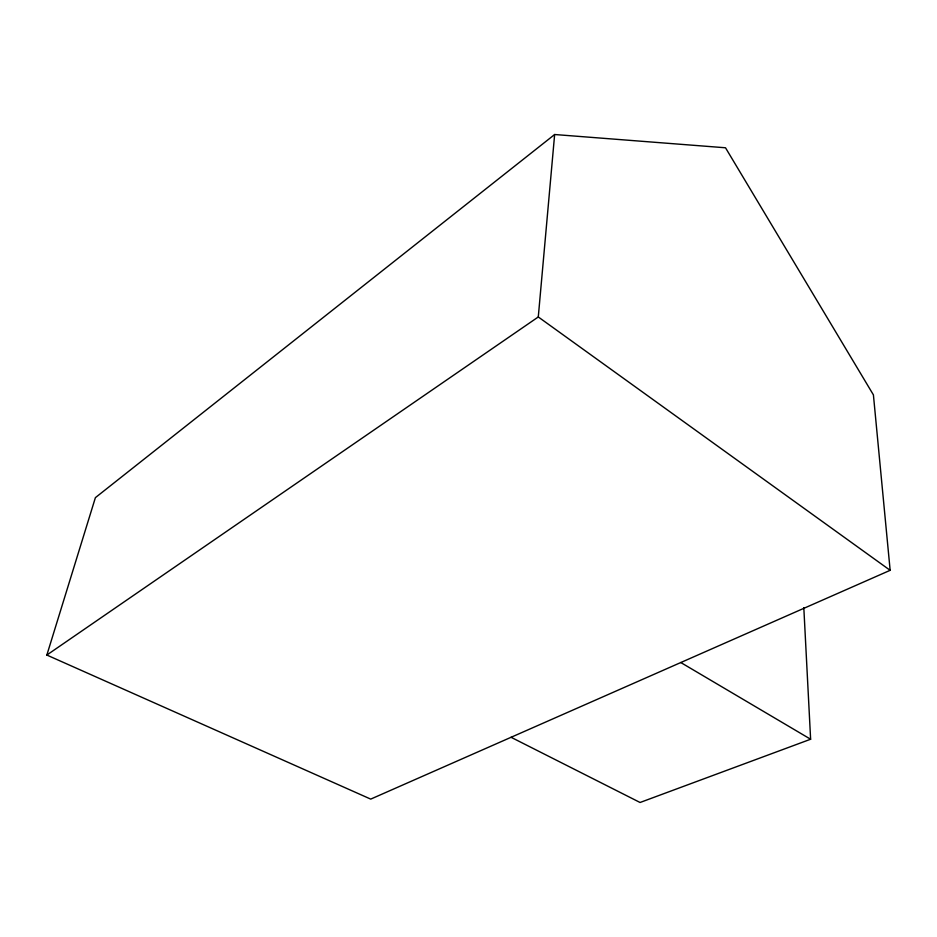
<?xml version="1.0" encoding="UTF-8"?>
<svg xmlns="http://www.w3.org/2000/svg" width="937" height="937" viewBox="0 0 937 937"><rect width="100%" height="100%" fill="white"/><g stroke="black" fill="none" stroke-linecap="round" stroke-linejoin="round"><path stroke-width="1.41" d="M46.85 655.045L538.283 316.964L554.645 134.518L725.507 147.777L873.413 394.887L890.15 570.317L370.724 799.109L46.85 655.045L95.398 497.641L554.645 134.518M803.817 607.703L810.622 739.234L640.065 802.482L511.075 737.29M680.789 662.529L810.622 739.234M538.283 316.964L890.15 570.317"/></g></svg>
